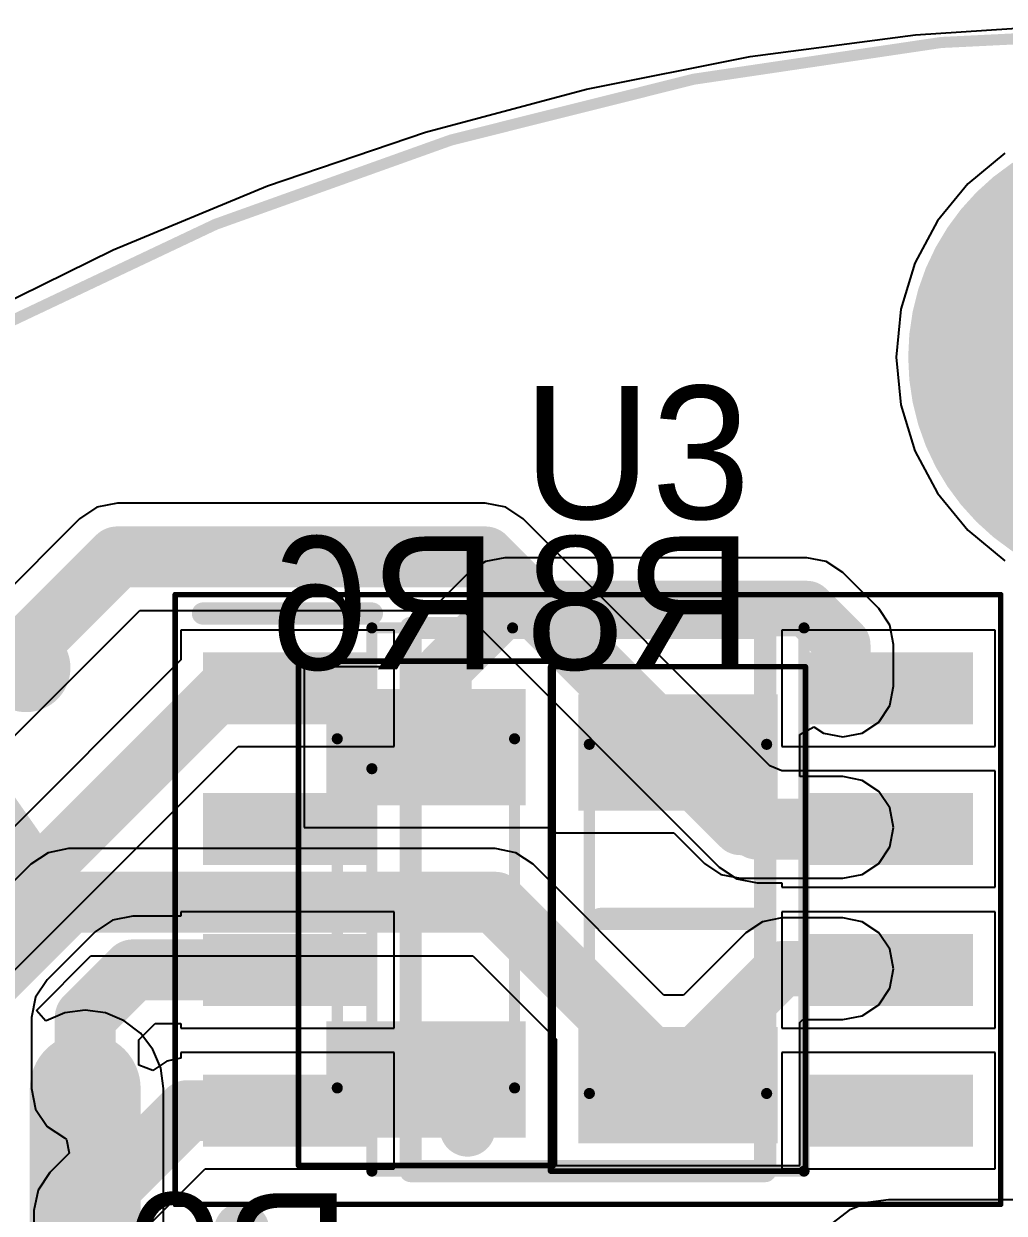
# Model space of a CAD drawing. Header units: millimetres. Extents: x 4.72 to 6.55, y 1.73 to 3.54.
# Drawn here: x 5.2242 to 5.5726, y 3.1209 to 3.5433 of the extents above; entities that cross this region are included whole.
import ezdxf

# ---------------------------------------------------------------- set-up
doc = ezdxf.new("R2010")
doc.units = ezdxf.units.MM
doc.header["$MEASUREMENT"] = 0
for name, color, linetype in [('BottomLayer', 5, 'Continuous'), ('BottomOverlay', 54, 'Continuous'), ('BottomPaste', 16, 'Continuous'), ('BottomSolder', 6, 'Continuous'), ('ConnectLayer', 7, 'Continuous'), ('Mechanical1', 6, 'Continuous'), ('Mechanical15', 56, 'Continuous'), ('Mechanical20', 56, 'Continuous'), ('Mechanical3', 76, 'Continuous'), ('MultiLayer', 9, 'Continuous'), ('PadHoleLayer', 156, 'Continuous'), ('TopLayer', 1, 'Continuous'), ('TopOverlay', 2, 'Continuous'), ('TopPaste', 8, 'Continuous'), ('TopSolder', 216, 'Continuous'), ('ViaHoleLayer', 16, 'Continuous')]:
    doc.layers.add(name, color=color, linetype=linetype)

# ---------------------------------------------------------------- blocks, each defined once
blk = doc.blocks.new('P___H______1_2_TH_P_____2_54___5')
at = {"layer": 'BottomLayer'}
for points, const_width in [([(-0.031, 0.02657, 1), (-0.02215, 0.02657, 1)], 0.00886), ([(0.02215, 0.02657, 1), (0.031, 0.02657, 1)], 0.00886), ([(0.08228, 0, 1), (0.11772, 0, 1)], 0.03543), ([(-0.031, -0.02657, 1), (-0.02215, -0.02657, 1)], 0.00886), ([(0.02215, -0.02657, 1), (0.031, -0.02657, 1)], 0.00886)]:
    blk.add_lwpolyline(points, format="xyb", close=True, dxfattribs=dict(at, const_width=const_width))
for points in [[(-0.02657, -0.03543), (0.02657, -0.03543), (-0.02657, 0.03543), (0.02657, 0.03543)], [(-0.03543, -0.02657), (0.03543, -0.02657), (-0.03543, 0.02657), (0.03543, 0.02657)]]:
    blk.add_solid(points, dxfattribs=at)
at = {"layer": 'BottomSolder'}
for points, const_width in [([(-0.031, 0.02657, 1), (-0.02215, 0.02657, 1)], 0.00886), ([(0.02215, 0.02657, 1), (0.031, 0.02657, 1)], 0.00886), ([(0.08228, 0, 1), (0.11772, 0, 1)], 0.03543), ([(-0.031, -0.02657, 1), (-0.02215, -0.02657, 1)], 0.00886), ([(0.02215, -0.02657, 1), (0.031, -0.02657, 1)], 0.00886)]:
    blk.add_lwpolyline(points, format="xyb", close=True, dxfattribs=dict(at, const_width=const_width))
for points in [[(-0.02657, -0.03543), (0.02657, -0.03543), (-0.02657, 0.03543), (0.02657, 0.03543)], [(-0.03543, -0.02657), (0.03543, -0.02657), (-0.03543, 0.02657), (0.03543, 0.02657)]]:
    blk.add_solid(points, dxfattribs=at)
at = {"layer": 'Mechanical3', "const_width": 0.01}
for points in [[(0.05, 0.05), (-0.05, 0.05)], [(-0.05, -0.05), (-0.05, 0.05)], [(0.15, 0.05), (-0.05, 0.05)], [(0.15, -0.05), (0.15, 0.05)], [(0.15, -0.05), (-0.05, -0.05)]]:
    blk.add_lwpolyline(points, dxfattribs=at)
at = {"layer": 'Mechanical3', "const_width": 0.005}
for points in [[(-0.0525, 0.05, 1), (-0.0475, 0.05, 1)], [(-0.0525, 0.05, 1), (-0.0475, 0.05, 1)], [(-0.0525, 0.05, 1), (-0.0475, 0.05, 1)], [(0.0475, 0.05, 1), (0.0525, 0.05, 1)], [(0.1475, 0.05, 1), (0.1525, 0.05, 1)], [(0.1475, 0.05, 1), (0.1525, 0.05, 1)], [(-0.0525, -0.05, 1), (-0.0475, -0.05, 1)], [(-0.0525, -0.05, 1), (-0.0475, -0.05, 1)], [(0.1475, -0.05, 1), (0.1525, -0.05, 1)], [(0.1475, -0.05, 1), (0.1525, -0.05, 1)]]:
    blk.add_lwpolyline(points, format="xyb", close=True, dxfattribs=at)
at = {"layer": 'MultiLayer'}
for points, const_width in [([(-0.031, 0.02657, 1), (-0.02215, 0.02657, 1)], 0.00886), ([(0.02215, 0.02657, 1), (0.031, 0.02657, 1)], 0.00886), ([(0.08228, 0, 1), (0.11772, 0, 1)], 0.03543), ([(-0.031, -0.02657, 1), (-0.02215, -0.02657, 1)], 0.00886), ([(0.02215, -0.02657, 1), (0.031, -0.02657, 1)], 0.00886)]:
    blk.add_lwpolyline(points, format="xyb", close=True, dxfattribs=dict(at, const_width=const_width))
for points in [[(-0.02657, -0.03543), (0.02657, -0.03543), (-0.02657, 0.03543), (0.02657, 0.03543)], [(-0.03543, -0.02657), (0.03543, -0.02657), (-0.03543, 0.02657), (0.03543, 0.02657)]]:
    blk.add_solid(points, dxfattribs=at)
at = {"layer": 'PadHoleLayer', "const_width": 0.01969}
for points in [[(-0.00984, 0, 1), (0.00984, 0, 1)], [(0.09016, 0, 1), (0.10984, 0, 1)]]:
    blk.add_lwpolyline(points, format="xyb", close=True, dxfattribs=at)
at = {"layer": 'TopLayer'}
for points, const_width in [([(-0.031, 0.02657, 1), (-0.02215, 0.02657, 1)], 0.00886), ([(0.02215, 0.02657, 1), (0.031, 0.02657, 1)], 0.00886), ([(0.08228, 0, 1), (0.11772, 0, 1)], 0.03543), ([(-0.031, -0.02657, 1), (-0.02215, -0.02657, 1)], 0.00886), ([(0.02215, -0.02657, 1), (0.031, -0.02657, 1)], 0.00886)]:
    blk.add_lwpolyline(points, format="xyb", close=True, dxfattribs=dict(at, const_width=const_width))
for points in [[(-0.02657, -0.03543), (0.02657, -0.03543), (-0.02657, 0.03543), (0.02657, 0.03543)], [(-0.03543, -0.02657), (0.03543, -0.02657), (-0.03543, 0.02657), (0.03543, 0.02657)]]:
    blk.add_solid(points, dxfattribs=at)
at = {"layer": 'TopOverlay', "const_width": 0.01}
for points in [[(0.05, 0.05), (-0.05, 0.05)], [(-0.05, -0.05), (-0.05, 0.05)], [(0.15, 0.05), (-0.05, 0.05)], [(0.15, -0.05), (0.15, 0.05)], [(0.15, -0.05), (-0.05, -0.05)]]:
    blk.add_lwpolyline(points, dxfattribs=at)
at = {"layer": 'TopOverlay'}
for points, const_width in [([(-0.0525, 0.05, 1), (-0.0475, 0.05, 1)], 0.005), ([(-0.0525, 0.05, 1), (-0.0475, 0.05, 1)], 0.005), ([(-0.0525, 0.05, 1), (-0.0475, 0.05, 1)], 0.005), ([(0.0475, 0.05, 1), (0.0525, 0.05, 1)], 0.005), ([(0.1475, 0.05, 1), (0.1525, 0.05, 1)], 0.005), ([(0.1475, 0.05, 1), (0.1525, 0.05, 1)], 0.005), ([(-0.07874, 0, 1), (-0.09055, 0, 1)], 0.01969), ([(-0.09547, 0, 1), (-0.08563, 0, 1)], 0.00984), ([(-0.08366, 0, 1), (-0.07382, 0, 1)], 0.00984), ([(-0.0525, -0.05, 1), (-0.0475, -0.05, 1)], 0.005), ([(-0.0525, -0.05, 1), (-0.0475, -0.05, 1)], 0.005), ([(0.1475, -0.05, 1), (0.1525, -0.05, 1)], 0.005), ([(0.1475, -0.05, 1), (0.1525, -0.05, 1)], 0.005)]:
    blk.add_lwpolyline(points, format="xyb", close=True, dxfattribs=dict(at, const_width=const_width))
at = {"layer": 'TopSolder'}
for points, const_width in [([(-0.031, 0.02657, 1), (-0.02215, 0.02657, 1)], 0.00886), ([(0.02215, 0.02657, 1), (0.031, 0.02657, 1)], 0.00886), ([(0.08228, 0, 1), (0.11772, 0, 1)], 0.03543), ([(-0.031, -0.02657, 1), (-0.02215, -0.02657, 1)], 0.00886), ([(0.02215, -0.02657, 1), (0.031, -0.02657, 1)], 0.00886)]:
    blk.add_lwpolyline(points, format="xyb", close=True, dxfattribs=dict(at, const_width=const_width))
for points in [[(-0.02657, -0.03543), (0.02657, -0.03543), (-0.02657, 0.03543), (0.02657, 0.03543)], [(-0.03543, -0.02657), (0.03543, -0.02657), (-0.03543, 0.02657), (0.03543, 0.02657)]]:
    blk.add_solid(points, dxfattribs=at)
blk = doc.blocks.new('SOIC127P600X175_8N_17')
at = {"layer": 'Mechanical15', "const_width": 0.00394}
for points in [[(-0.07677, 0.04646), (-0.02677, 0.09646)], [(-0.07677, -0.09646), (-0.07677, 0.09646)], [(-0.07677, 0.09646), (0.07677, 0.09646)], [(0.07677, -0.09646), (0.07677, 0.09646)], [(-0.07677, -0.09646), (0.07677, -0.09646)]]:
    blk.add_lwpolyline(points, dxfattribs=at)
at = {"layer": 'Mechanical15', "const_width": 0.00197}
for points in [[(-0.07776, 0.09646, 1), (-0.07579, 0.09646, 1)], [(-0.07776, 0.09646, 1), (-0.07579, 0.09646, 1)], [(-0.02776, 0.09646, 1), (-0.02579, 0.09646, 1)], [(0.07579, 0.09646, 1), (0.07776, 0.09646, 1)], [(0.07579, 0.09646, 1), (0.07776, 0.09646, 1)], [(-0.07776, 0.04646, 1), (-0.07579, 0.04646, 1)], [(-0.07776, -0.09646, 1), (-0.07579, -0.09646, 1)], [(-0.07776, -0.09646, 1), (-0.07579, -0.09646, 1)], [(0.07579, -0.09646, 1), (0.07776, -0.09646, 1)], [(0.07579, -0.09646, 1), (0.07776, -0.09646, 1)]]:
    blk.add_lwpolyline(points, format="xyb", close=True, dxfattribs=at)
at = {"layer": 'Mechanical20', "const_width": 0.00197}
for points in [[(-0.14665, -0.10827), (-0.14665, 0.10827)], [(-0.14665, 0.10827), (0.14665, 0.10827)], [(0.14665, -0.10827), (0.14665, 0.10827)], [(-0.14665, -0.10827), (0.14665, -0.10827)]]:
    blk.add_lwpolyline(points, dxfattribs=at)
at = {"layer": 'Mechanical20', "const_width": 0.000984}
for points in [[(-0.14715, 0.10827, 1), (-0.14616, 0.10827, 1)], [(-0.14715, 0.10827, 1), (-0.14616, 0.10827, 1)], [(0.14616, 0.10827, 1), (0.14715, 0.10827, 1)], [(0.14616, 0.10827, 1), (0.14715, 0.10827, 1)], [(-0.14715, -0.10827, 1), (-0.14616, -0.10827, 1)], [(-0.14715, -0.10827, 1), (-0.14616, -0.10827, 1)], [(0.14616, -0.10827, 1), (0.14715, -0.10827, 1)], [(0.14616, -0.10827, 1), (0.14715, -0.10827, 1)]]:
    blk.add_lwpolyline(points, format="xyb", close=True, dxfattribs=at)
at = {"layer": 'TopLayer'}
for points in [[(-0.13679, 0.0622), (-0.07675, 0.0622), (-0.13679, 0.0878), (-0.07675, 0.0878)], [(0.07675, 0.0622), (0.13679, 0.0622), (0.07675, 0.0878), (0.13679, 0.0878)], [(-0.13679, 0.0122), (-0.07675, 0.0122), (-0.13679, 0.0378), (-0.07675, 0.0378)], [(0.07675, 0.0122), (0.13679, 0.0122), (0.07675, 0.0378), (0.13679, 0.0378)], [(-0.13679, -0.0378), (-0.07675, -0.0378), (-0.13679, -0.0122), (-0.07675, -0.0122)], [(0.07675, -0.0378), (0.13679, -0.0378), (0.07675, -0.0122), (0.13679, -0.0122)], [(-0.13679, -0.0878), (-0.07675, -0.0878), (-0.13679, -0.0622), (-0.07675, -0.0622)], [(0.07675, -0.0878), (0.13679, -0.0878), (0.07675, -0.0622), (0.13679, -0.0622)]]:
    blk.add_solid(points, dxfattribs=at)
at = {"layer": 'TopOverlay', "const_width": 0.00787}
for points in [[(-0.13681, 0.10157), (-0.07677, 0.10157)], [(-0.06299, -0.09646), (-0.06299, 0.09646)], [(-0.06299, 0.09646), (0.06299, 0.09646)], [(0.06299, -0.09646), (0.06299, 0.09646)], [(-0.06299, -0.09646), (0.06299, -0.09646)]]:
    blk.add_lwpolyline(points, dxfattribs=at)
at = {"layer": 'TopOverlay', "const_width": 0.00394}
for points in [[(-0.13878, 0.10157, 1), (-0.13484, 0.10157, 1)], [(-0.07874, 0.10157, 1), (-0.0748, 0.10157, 1)], [(-0.06496, 0.09646, 1), (-0.06102, 0.09646, 1)], [(-0.06496, 0.09646, 1), (-0.06102, 0.09646, 1)], [(0.06102, 0.09646, 1), (0.06496, 0.09646, 1)], [(0.06102, 0.09646, 1), (0.06496, 0.09646, 1)], [(-0.06496, -0.09646, 1), (-0.06102, -0.09646, 1)], [(-0.06496, -0.09646, 1), (-0.06102, -0.09646, 1)], [(0.06102, -0.09646, 1), (0.06496, -0.09646, 1)], [(0.06102, -0.09646, 1), (0.06496, -0.09646, 1)]]:
    blk.add_lwpolyline(points, format="xyb", close=True, dxfattribs=at)
at = {"layer": 'TopPaste'}
for points in [[(-0.13679, 0.0622), (-0.07675, 0.0622), (-0.13679, 0.0878), (-0.07675, 0.0878)], [(0.07675, 0.0622), (0.13679, 0.0622), (0.07675, 0.0878), (0.13679, 0.0878)], [(-0.13679, 0.0122), (-0.07675, 0.0122), (-0.13679, 0.0378), (-0.07675, 0.0378)], [(0.07675, 0.0122), (0.13679, 0.0122), (0.07675, 0.0378), (0.13679, 0.0378)], [(-0.13679, -0.0378), (-0.07675, -0.0378), (-0.13679, -0.0122), (-0.07675, -0.0122)], [(0.07675, -0.0378), (0.13679, -0.0378), (0.07675, -0.0122), (0.13679, -0.0122)], [(-0.13679, -0.0878), (-0.07675, -0.0878), (-0.13679, -0.0622), (-0.07675, -0.0622)], [(0.07675, -0.0878), (0.13679, -0.0878), (0.07675, -0.0622), (0.13679, -0.0622)]]:
    blk.add_solid(points, dxfattribs=at)
at = {"layer": 'TopSolder'}
for points in [[(-0.13679, 0.0622), (-0.07675, 0.0622), (-0.13679, 0.0878), (-0.07675, 0.0878)], [(0.07675, 0.0622), (0.13679, 0.0622), (0.07675, 0.0878), (0.13679, 0.0878)], [(-0.13679, 0.0122), (-0.07675, 0.0122), (-0.13679, 0.0378), (-0.07675, 0.0378)], [(0.07675, 0.0122), (0.13679, 0.0122), (0.07675, 0.0378), (0.13679, 0.0378)], [(-0.13679, -0.0378), (-0.07675, -0.0378), (-0.13679, -0.0122), (-0.07675, -0.0122)], [(0.07675, -0.0378), (0.13679, -0.0378), (0.07675, -0.0122), (0.13679, -0.0122)], [(-0.13679, -0.0878), (-0.07675, -0.0878), (-0.13679, -0.0622), (-0.07675, -0.0622)], [(0.07675, -0.0878), (0.13679, -0.0878), (0.07675, -0.0622), (0.13679, -0.0622)]]:
    blk.add_solid(points, dxfattribs=at)
blk = doc.blocks.new('RESC3216X60N_B_24')
at = {"layer": 'BottomLayer'}
for points in [[(-0.07972, 0.03543), (-0.07972, -0.03543), (-0.03839, 0.03543), (-0.03839, -0.03543)], [(0.03839, 0.03543), (0.03839, -0.03543), (0.07972, 0.03543), (0.07972, -0.03543)]]:
    blk.add_solid(points, dxfattribs=at)
at = {"layer": 'BottomOverlay', "const_width": 0.00787}
blk.add_lwpolyline([(0, -0.02756), (0, 0.02756)], dxfattribs=at)
at = {"layer": 'BottomOverlay', "const_width": 0.00394}
for points in [[(-0.00197, 0.02756, 1), (0.00197, 0.02756, 1)], [(-0.00197, -0.02756, 1), (0.00197, -0.02756, 1)]]:
    blk.add_lwpolyline(points, format="xyb", close=True, dxfattribs=at)
at = {"layer": 'BottomPaste'}
for points in [[(-0.07972, 0.03543), (-0.07972, -0.03543), (-0.03839, 0.03543), (-0.03839, -0.03543)], [(0.03839, 0.03543), (0.03839, -0.03543), (0.07972, 0.03543), (0.07972, -0.03543)]]:
    blk.add_solid(points, dxfattribs=at)
at = {"layer": 'BottomSolder'}
for points in [[(-0.07972, 0.03543), (-0.07972, -0.03543), (-0.03839, 0.03543), (-0.03839, -0.03543)], [(0.03839, 0.03543), (0.03839, -0.03543), (0.07972, 0.03543), (0.07972, -0.03543)]]:
    blk.add_solid(points, dxfattribs=at)
at = {"layer": 'Mechanical15', "const_width": 0.00394}
for points in [[(0.06201, 0.0315), (-0.06201, 0.0315)], [(-0.06201, -0.0315), (-0.06201, 0.0315)], [(0.06201, -0.0315), (0.06201, 0.0315)], [(0.06201, -0.0315), (-0.06201, -0.0315)]]:
    blk.add_lwpolyline(points, dxfattribs=at)
at = {"layer": 'Mechanical15', "const_width": 0.00197}
for points in [[(-0.06299, 0.0315, 1), (-0.06102, 0.0315, 1)], [(-0.06299, 0.0315, 1), (-0.06102, 0.0315, 1)], [(0.06102, 0.0315, 1), (0.06299, 0.0315, 1)], [(0.06102, 0.0315, 1), (0.06299, 0.0315, 1)], [(-0.06299, -0.0315, 1), (-0.06102, -0.0315, 1)], [(-0.06299, -0.0315, 1), (-0.06102, -0.0315, 1)], [(0.06102, -0.0315, 1), (0.06299, -0.0315, 1)], [(0.06102, -0.0315, 1), (0.06299, -0.0315, 1)]]:
    blk.add_lwpolyline(points, format="xyb", close=True, dxfattribs=at)
at = {"layer": 'Mechanical20', "const_width": 0.00197}
for points in [[(0.08957, 0.04528), (-0.08957, 0.04528)], [(-0.08957, -0.04528), (-0.08957, 0.04528)], [(0.08957, -0.04528), (0.08957, 0.04528)], [(0.08957, -0.04528), (-0.08957, -0.04528)]]:
    blk.add_lwpolyline(points, dxfattribs=at)
at = {"layer": 'Mechanical20', "const_width": 0.000984}
for points in [[(-0.09006, 0.04528, 1), (-0.08907, 0.04528, 1)], [(-0.09006, 0.04528, 1), (-0.08907, 0.04528, 1)], [(0.08907, 0.04528, 1), (0.09006, 0.04528, 1)], [(0.08907, 0.04528, 1), (0.09006, 0.04528, 1)], [(-0.09006, -0.04528, 1), (-0.08907, -0.04528, 1)], [(-0.09006, -0.04528, 1), (-0.08907, -0.04528, 1)], [(0.08907, -0.04528, 1), (0.09006, -0.04528, 1)], [(0.08907, -0.04528, 1), (0.09006, -0.04528, 1)]]:
    blk.add_lwpolyline(points, format="xyb", close=True, dxfattribs=at)
blk = doc.blocks.new('RESC3216X60N_B_25')
at = {"layer": 'BottomLayer'}
for points in [[(-0.07972, 0.03543), (-0.07972, -0.03543), (-0.03839, 0.03543), (-0.03839, -0.03543)], [(0.03839, 0.03543), (0.03839, -0.03543), (0.07972, 0.03543), (0.07972, -0.03543)]]:
    blk.add_solid(points, dxfattribs=at)
at = {"layer": 'BottomOverlay', "const_width": 0.00787}
blk.add_lwpolyline([(0, 0.02756), (0, -0.02756)], dxfattribs=at)
at = {"layer": 'BottomOverlay', "const_width": 0.00394}
for points in [[(-0.00197, 0.02756, 1), (0.00197, 0.02756, 1)], [(-0.00197, -0.02756, 1), (0.00197, -0.02756, 1)]]:
    blk.add_lwpolyline(points, format="xyb", close=True, dxfattribs=at)
at = {"layer": 'BottomPaste'}
for points in [[(-0.07972, 0.03543), (-0.07972, -0.03543), (-0.03839, 0.03543), (-0.03839, -0.03543)], [(0.03839, 0.03543), (0.03839, -0.03543), (0.07972, 0.03543), (0.07972, -0.03543)]]:
    blk.add_solid(points, dxfattribs=at)
at = {"layer": 'BottomSolder'}
for points in [[(-0.07972, 0.03543), (-0.07972, -0.03543), (-0.03839, 0.03543), (-0.03839, -0.03543)], [(0.03839, 0.03543), (0.03839, -0.03543), (0.07972, 0.03543), (0.07972, -0.03543)]]:
    blk.add_solid(points, dxfattribs=at)
at = {"layer": 'Mechanical15', "const_width": 0.00394}
for points in [[(-0.06201, 0.0315), (0.06201, 0.0315)], [(-0.06201, 0.0315), (-0.06201, -0.0315)], [(0.06201, 0.0315), (0.06201, -0.0315)], [(-0.06201, -0.0315), (0.06201, -0.0315)]]:
    blk.add_lwpolyline(points, dxfattribs=at)
at = {"layer": 'Mechanical15', "const_width": 0.00197}
for points in [[(-0.06299, 0.0315, 1), (-0.06102, 0.0315, 1)], [(-0.06299, 0.0315, 1), (-0.06102, 0.0315, 1)], [(0.06102, 0.0315, 1), (0.06299, 0.0315, 1)], [(0.06102, 0.0315, 1), (0.06299, 0.0315, 1)], [(-0.06299, -0.0315, 1), (-0.06102, -0.0315, 1)], [(-0.06299, -0.0315, 1), (-0.06102, -0.0315, 1)], [(0.06102, -0.0315, 1), (0.06299, -0.0315, 1)], [(0.06102, -0.0315, 1), (0.06299, -0.0315, 1)]]:
    blk.add_lwpolyline(points, format="xyb", close=True, dxfattribs=at)
at = {"layer": 'Mechanical20', "const_width": 0.00197}
for points in [[(-0.08957, 0.04528), (0.08957, 0.04528)], [(-0.08957, 0.04528), (-0.08957, -0.04528)], [(0.08957, 0.04528), (0.08957, -0.04528)], [(-0.08957, -0.04528), (0.08957, -0.04528)]]:
    blk.add_lwpolyline(points, dxfattribs=at)
at = {"layer": 'Mechanical20', "const_width": 0.000984}
for points in [[(-0.09006, 0.04528, 1), (-0.08907, 0.04528, 1)], [(-0.09006, 0.04528, 1), (-0.08907, 0.04528, 1)], [(0.08907, 0.04528, 1), (0.09006, 0.04528, 1)], [(0.08907, 0.04528, 1), (0.09006, 0.04528, 1)], [(-0.09006, -0.04528, 1), (-0.08907, -0.04528, 1)], [(-0.09006, -0.04528, 1), (-0.08907, -0.04528, 1)], [(0.08907, -0.04528, 1), (0.09006, -0.04528, 1)], [(0.08907, -0.04528, 1), (0.09006, -0.04528, 1)]]:
    blk.add_lwpolyline(points, format="xyb", close=True, dxfattribs=at)

msp = doc.modelspace()

# ---------------------------------------------------------------- linework, layer by layer
at = {"layer": 'BottomLayer'}
for points, const_width in [([(5.58186, 3.42495, 1), (5.6606, 3.42495, 1)], 0.07874), ([(5.39025, 3.33563, 1), (5.40009, 3.33563, 1)], 0.00984), ([(5.39025, 3.33563, 1), (5.40009, 3.33563, 1)], 0.00984), ([(5.49753, 3.33563, 1), (5.50738, 3.33563, 1)], 0.00984), ([(5.49753, 3.33563, 1), (5.50738, 3.33563, 1)], 0.00984), ([(5.51033, 3.32283, 1), (5.52017, 3.32283, 1)], 0.00984), ([(5.51033, 3.32283, 1), (5.52017, 3.32283, 1)], 0.00984), ([(5.3686, 3.31398, 1), (5.37844, 3.31398, 1)], 0.00984), ([(5.3686, 3.31398, 1), (5.37844, 3.31398, 1)], 0.00984), ([(5.51033, 3.30807, 1), (5.52017, 3.30807, 1)], 0.00984), ([(5.51033, 3.30807, 1), (5.52017, 3.30807, 1)], 0.00984), ([(5.3686, 3.28051, 1), (5.37844, 3.28051, 1)], 0.00984), ([(5.45324, 3.27854, 1), (5.46308, 3.27854, 1)], 0.00984), ([(5.47391, 3.25787, 1), (5.48375, 3.25787, 1)], 0.00984), ([(5.47391, 3.25787, 1), (5.48375, 3.25787, 1)], 0.00984), ([(5.51033, 3.25787, 1), (5.52017, 3.25787, 1)], 0.00984), ([(5.51033, 3.25787, 1), (5.52017, 3.25787, 1)], 0.00984), ([(5.23477, 3.2313, 1), (5.24559, 3.2313, 1)], 0.01083), ([(5.23477, 3.2313, 1), (5.24559, 3.2313, 1)], 0.01083), ([(5.38632, 3.2313, 1), (5.39715, 3.2313, 1)], 0.01083), ([(5.38632, 3.2313, 1), (5.39715, 3.2313, 1)], 0.01083), ([(5.48867, 3.20768, 1), (5.49852, 3.20768, 1)], 0.00984), ([(5.48867, 3.20768, 1), (5.49852, 3.20768, 1)], 0.00984), ([(5.51033, 3.20768, 1), (5.52017, 3.20768, 1)], 0.00984), ([(5.51033, 3.20768, 1), (5.52017, 3.20768, 1)], 0.00984), ([(5.23622, 3.16515, 1), (5.25591, 3.16515, 1)], 0.01969), ([(5.45324, 3.17224, 1), (5.46308, 3.17224, 1)], 0.00984), ([(5.45128, 3.16634, 1), (5.46211, 3.16634, 1)], 0.01083), ([(5.24114, 3.16515, 1), (5.25098, 3.16515, 1)], 0.00984), ([(5.377, 3.1508, 1), (5.38684, 3.1508, 1)], 0.00984), ([(5.29677, 3.1148, 1), (5.30662, 3.1148, 1)], 0.00984)]:
    msp.add_lwpolyline(points, format="xyb", close=True, dxfattribs=dict(at, const_width=const_width))
for points, const_width in [([(5.37352, 3.31398), (5.39517, 3.33563)], 0.01969), ([(5.39517, 3.33563), (5.50245, 3.33563)], 0.01969), ([(5.50245, 3.33563), (5.51525, 3.32283)], 0.01969), ([(5.51525, 3.30807), (5.51525, 3.32283)], 0.01969), ([(5.37352, 3.28051), (5.37352, 3.31398)], 0.01969), ([(5.45816, 3.27854), (5.47883, 3.25787)], 0.01969), ([(5.47883, 3.25787), (5.51525, 3.25787)], 0.01969), ([(5.18998, 3.1811), (5.24018, 3.2313)], 0.02165), ([(5.24018, 3.2313), (5.39173, 3.2313)], 0.02165), ([(5.39173, 3.2313), (5.45669, 3.16634)], 0.02165), ([(5.45816, 3.17224), (5.4936, 3.20768)], 0.01969), ([(5.4936, 3.20768), (5.51525, 3.20768)], 0.01969), ([(5.24606, 3.10055), (5.24606, 3.16515)], 0.03937)]:
    msp.add_lwpolyline(points, dxfattribs=dict(at, const_width=const_width))
at = {"layer": 'BottomSolder', "const_width": 0.08274}
msp.add_lwpolyline([(5.57986, 3.42495, 1), (5.6626, 3.42495, 1)], format="xyb", close=True, dxfattribs=at)
at = {"layer": 'ConnectLayer'}
for p, q in [((5.54112, 3.53943), (5.60028, 3.54331)), ((5.54112, 3.53943), (5.60028, 3.54331)), ((5.48234, 3.53169), (5.54112, 3.53943)), ((5.48234, 3.53169), (5.54112, 3.53943)), ((5.42419, 3.52012), (5.48234, 3.53169)), ((5.42419, 3.52012), (5.48234, 3.53169)), ((5.36692, 3.50478), (5.42419, 3.52012)), ((5.36692, 3.50478), (5.42419, 3.52012)), ((5.31078, 3.48572), (5.36692, 3.50478)), ((5.31078, 3.48572), (5.36692, 3.50478)), ((5.57288, 3.49731), (5.55969, 3.48649)), ((5.57288, 3.49731), (5.55969, 3.48649)), ((5.25601, 3.46304), (5.31078, 3.48572)), ((5.25601, 3.46304), (5.31078, 3.48572)), ((5.55969, 3.48649), (5.54887, 3.4733)), ((5.55969, 3.48649), (5.54887, 3.4733)), ((5.54887, 3.4733), (5.54083, 3.45825)), ((5.54887, 3.4733), (5.54083, 3.45825)), ((5.20284, 3.43681), (5.25601, 3.46304)), ((5.20284, 3.43681), (5.25601, 3.46304)), ((5.54083, 3.45825), (5.53587, 3.44193)), ((5.54083, 3.45825), (5.53587, 3.44193)), ((5.53587, 3.44193), (5.5342, 3.42495)), ((5.53587, 3.44193), (5.5342, 3.42495)), ((5.5342, 3.42495), (5.53587, 3.40797)), ((5.5342, 3.42495), (5.53587, 3.40797)), ((5.53587, 3.40797), (5.54083, 3.39164)), ((5.53587, 3.40797), (5.54083, 3.39164)), ((5.54083, 3.39164), (5.54887, 3.37659)), ((5.54083, 3.39164), (5.54887, 3.37659)), ((5.54887, 3.37659), (5.55969, 3.36341)), ((5.54887, 3.37659), (5.55969, 3.36341)), ((5.25021, 3.37158), (5.24403, 3.36745)), ((5.25751, 3.37303), (5.25021, 3.37158)), ((5.25751, 3.37303), (5.25751, 3.37303)), ((5.38816, 3.37303), (5.25751, 3.37303)), ((5.39546, 3.37158), (5.38816, 3.37303)), ((5.40164, 3.36745), (5.39546, 3.37158)), ((5.24402, 3.36745), (5.1844, 3.30783)), ((5.24403, 3.36745), (5.24402, 3.36745)), ((5.48933, 3.27976), (5.40164, 3.36745)), ((5.55969, 3.36341), (5.57288, 3.35258)), ((5.55969, 3.36341), (5.57288, 3.35258)), ((5.38826, 3.35232), (5.3824, 3.3484)), ((5.39517, 3.35369), (5.38826, 3.35232)), ((5.50245, 3.35369), (5.39517, 3.35369)), ((5.50937, 3.35232), (5.50245, 3.35369)), ((5.51523, 3.3484), (5.50937, 3.35232)), ((5.3824, 3.3484), (5.36074, 3.32675)), ((5.52802, 3.33561), (5.51523, 3.3484)), ((5.20386, 3.27336), (5.26541, 3.3349)), ((5.26541, 3.3349), (5.38026, 3.3349)), ((5.38026, 3.3349), (5.47136, 3.2438)), ((5.53194, 3.32975), (5.52802, 3.33561)), ((5.53331, 3.32283), (5.53194, 3.32975)), ((5.35582, 3.32795), (5.28003, 3.32795)), ((5.28003, 3.32795), (5.28003, 3.31739)), ((5.35582, 3.28661), (5.35582, 3.32795)), ((5.36074, 3.32675), (5.35683, 3.32089)), ((5.56936, 3.32795), (5.49358, 3.32795)), ((5.49358, 3.32795), (5.49358, 3.28661)), ((5.56936, 3.28661), (5.56936, 3.32795)), ((5.35683, 3.32089), (5.35565, 3.31496)), ((5.53331, 3.30807), (5.53331, 3.32283)), ((5.28003, 3.31739), (5.2122, 3.24956)), ((5.35565, 3.31496), (5.32382, 3.31496)), ((5.32382, 3.31496), (5.32382, 3.25787)), ((5.53194, 3.30116), (5.53331, 3.30807)), ((5.52802, 3.2953), (5.53194, 3.30116)), ((5.52216, 3.29138), (5.52802, 3.2953)), ((5.5, 3.29094), (5.505, 3.29361)), ((5.5, 3.27594), (5.5, 3.29094)), ((5.505, 3.29361), (5.50834, 3.29138)), ((5.50834, 3.29138), (5.51525, 3.29001)), ((5.51525, 3.29001), (5.52216, 3.29138)), ((5.20314, 3.1894), (5.30035, 3.28661)), ((5.30035, 3.28661), (5.35582, 3.28661)), ((5.49358, 3.28661), (5.56936, 3.28661)), ((5.49358, 3.27795), (5.48933, 3.27976)), ((5.56936, 3.27795), (5.49358, 3.27795)), ((5.49358, 3.27795), (5.49358, 3.27795)), ((5.49358, 3.27795), (5.49358, 3.27795)), ((5.49358, 3.27795), (5.49358, 3.27795)), ((5.51525, 3.27594), (5.5, 3.27594)), ((5.52216, 3.27456), (5.51525, 3.27594)), ((5.52802, 3.27065), (5.52216, 3.27456)), ((5.56936, 3.23661), (5.56936, 3.27795)), ((5.53194, 3.26479), (5.52802, 3.27065)), ((5.53331, 3.25787), (5.53194, 3.26479)), ((5.32382, 3.25787), (5.41043, 3.25787)), ((5.41043, 3.25787), (5.41339, 3.25591)), ((5.53194, 3.25096), (5.53331, 3.25787)), ((5.41339, 3.25591), (5.41339, 3.25591)), ((5.41339, 3.25591), (5.45525, 3.25591)), ((5.45525, 3.25591), (5.46606, 3.2451)), ((5.23288, 3.24891), (5.2267, 3.24478)), ((5.24018, 3.25037), (5.23288, 3.24891)), ((5.39173, 3.25037), (5.24018, 3.25037)), ((5.39903, 3.24891), (5.39173, 3.25037)), ((5.40521, 3.24478), (5.39903, 3.24891)), ((5.52802, 3.2451), (5.53194, 3.25096)), ((5.2267, 3.24478), (5.18209, 3.20017)), ((5.45168, 3.19832), (5.40521, 3.24478)), ((5.46606, 3.2451), (5.47192, 3.24119)), ((5.52216, 3.24119), (5.52802, 3.2451)), ((5.47136, 3.2438), (5.47136, 3.2438)), ((5.47136, 3.2438), (5.47755, 3.23967)), ((5.47192, 3.24119), (5.47883, 3.23981)), ((5.51525, 3.23981), (5.52216, 3.24119)), ((5.47755, 3.23967), (5.48484, 3.23822)), ((5.47883, 3.23981), (5.51525, 3.23981)), ((5.48484, 3.23822), (5.49358, 3.23822)), ((5.49358, 3.23822), (5.49358, 3.23661)), ((5.49358, 3.23661), (5.56936, 3.23661)), ((5.35582, 3.22795), (5.28003, 3.22795)), ((5.28003, 3.22795), (5.28003, 3.22635)), ((5.35582, 3.18661), (5.35582, 3.22795)), ((5.56936, 3.22795), (5.49358, 3.22795)), ((5.49358, 3.22795), (5.49358, 3.18661)), ((5.56936, 3.18661), (5.56936, 3.22795)), ((5.25573, 3.2249), (5.24954, 3.22077)), ((5.26302, 3.22635), (5.25573, 3.2249)), ((5.28003, 3.22635), (5.26302, 3.22635)), ((5.48668, 3.22437), (5.48082, 3.22045)), ((5.4936, 3.22574), (5.48668, 3.22437)), ((5.51525, 3.22574), (5.4936, 3.22574)), ((5.52216, 3.22437), (5.51525, 3.22574)), ((5.52802, 3.22045), (5.52216, 3.22437)), ((5.24954, 3.22077), (5.23258, 3.2038)), ((5.24954, 3.22077), (5.24954, 3.22077)), ((5.48082, 3.22045), (5.45869, 3.19832)), ((5.53194, 3.21459), (5.52802, 3.22045)), ((5.22874, 3.1929), (5.24808, 3.21223)), ((5.24808, 3.21223), (5.38383, 3.21223)), ((5.38383, 3.21223), (5.41339, 3.18268)), ((5.53331, 3.20768), (5.53194, 3.21459)), ((5.53194, 3.20076), (5.53331, 3.20768)), ((5.23258, 3.2038), (5.22845, 3.19762)), ((5.45869, 3.19832), (5.45168, 3.19832)), ((5.52802, 3.1949), (5.53194, 3.20076)), ((5.22845, 3.19762), (5.227, 3.19032)), ((5.52216, 3.19099), (5.52802, 3.1949)), ((5.227, 3.19032), (5.227, 3.16515)), ((5.23205, 3.18913), (5.22874, 3.1929)), ((5.23887, 3.192), (5.23216, 3.18922)), ((5.24606, 3.19294), (5.23887, 3.192)), ((5.25326, 3.192), (5.24606, 3.19294)), ((5.25996, 3.18922), (5.25326, 3.192)), ((5.5, 3.18854), (5.50108, 3.18961)), ((5.50108, 3.18961), (5.51525, 3.18961)), ((5.51525, 3.18961), (5.52216, 3.19099)), ((5.23216, 3.18922), (5.23205, 3.18913)), ((5.26572, 3.1848), (5.25996, 3.18922)), ((5.26513, 3.18242), (5.27092, 3.18822)), ((5.27092, 3.18822), (5.28003, 3.18822)), ((5.28003, 3.18822), (5.28003, 3.18661)), ((5.28003, 3.18661), (5.35582, 3.18661)), ((5.49358, 3.18661), (5.56936, 3.18661)), ((5.5, 3.1378), (5.5, 3.18854)), ((5.26513, 3.1734), (5.26513, 3.18242)), ((5.27014, 3.17905), (5.26572, 3.1848)), ((5.41339, 3.18268), (5.41339, 3.1378)), ((5.27291, 3.17234), (5.27014, 3.17905)), ((5.35582, 3.17795), (5.28003, 3.17795)), ((5.28003, 3.17795), (5.28003, 3.17588)), ((5.35582, 3.13661), (5.35582, 3.17795)), ((5.56936, 3.17795), (5.49358, 3.17795)), ((5.49358, 3.17795), (5.49358, 3.13661)), ((5.56936, 3.13661), (5.56936, 3.17795)), ((5.27013, 3.17157), (5.26513, 3.1734)), ((5.27511, 3.1749), (5.27013, 3.17157)), ((5.28003, 3.17588), (5.27511, 3.1749)), ((5.27386, 3.16515), (5.27291, 3.17234)), ((5.227, 3.16515), (5.22845, 3.15785)), ((5.27386, 3.11207), (5.27386, 3.16515)), ((5.22845, 3.15785), (5.23258, 3.15166)), ((5.23258, 3.15166), (5.23868, 3.14759)), ((5.23868, 3.14759), (5.23944, 3.14707)), ((5.23944, 3.14707), (5.24033, 3.14217)), ((5.24033, 3.14217), (5.23344, 3.13528)), ((5.23344, 3.13528), (5.22931, 3.12909)), ((5.26599, 3.1139), (5.28871, 3.13661)), ((5.28871, 3.13661), (5.35582, 3.13661)), ((5.41339, 3.1378), (5.5, 3.1378)), ((5.49358, 3.13661), (5.56936, 3.13661)), ((5.22931, 3.12909), (5.22785, 3.1218)), ((5.51757, 3.12193), (5.51181, 3.11751)), ((5.52428, 3.1247), (5.51757, 3.12193)), ((5.53147, 3.12565), (5.52428, 3.1247)), ((5.65248, 3.12565), (5.53147, 3.12565)), ((5.22785, 3.1218), (5.22785, 3.09605))]:
    msp.add_line(p, q, dxfattribs=at)
at = {"layer": 'Mechanical1', "const_width": 0.00394}
msp.add_lwpolyline([(6.54443, 2.63551, 1), (4.73341, 2.63551, 1)], format="xyb", close=True, dxfattribs=at)
at = {"layer": 'MultiLayer'}
for points, const_width in [([(5.58186, 3.42495, 1), (5.6606, 3.42495, 1)], 0.07874), ([(5.51033, 3.30807, 1), (5.52017, 3.30807, 1)], 0.00984), ([(5.51033, 3.25787, 1), (5.52017, 3.25787, 1)], 0.00984), ([(5.51033, 3.20768, 1), (5.52017, 3.20768, 1)], 0.00984), ([(5.24114, 3.16515, 1), (5.25098, 3.16515, 1)], 0.00984), ([(5.377, 3.1508, 1), (5.38684, 3.1508, 1)], 0.00984), ([(5.29677, 3.1148, 1), (5.30662, 3.1148, 1)], 0.00984)]:
    msp.add_lwpolyline(points, format="xyb", close=True, dxfattribs=dict(at, const_width=const_width))
at = {"layer": 'TopLayer'}
for points, const_width in [([(5.58186, 3.42495, 1), (5.6606, 3.42495, 1)], 0.07874), ([(5.25209, 3.35396, 1), (5.26292, 3.35396, 1)], 0.01083), ([(5.25209, 3.35396, 1), (5.26292, 3.35396, 1)], 0.01083), ([(5.38275, 3.35396, 1), (5.39358, 3.35396, 1)], 0.01083), ([(5.38275, 3.35396, 1), (5.39358, 3.35396, 1)], 0.01083), ([(5.29055, 3.30728, 1), (5.30039, 3.30728, 1)], 0.00984), ([(5.29055, 3.30728, 1), (5.30039, 3.30728, 1)], 0.00984), ([(5.30954, 3.30728, 1), (5.31938, 3.30728, 1)], 0.00984), ([(5.51033, 3.30807, 1), (5.52017, 3.30807, 1)], 0.00984), ([(5.47943, 3.25728, 1), (5.49026, 3.25728, 1)], 0.01083), ([(5.47943, 3.25728, 1), (5.49026, 3.25728, 1)], 0.01083), ([(5.51033, 3.25787, 1), (5.52017, 3.25787, 1)], 0.00984), ([(5.52606, 3.25728, 1), (5.53688, 3.25728, 1)], 0.01083), ([(5.25761, 3.20728, 1), (5.26844, 3.20728, 1)], 0.01083), ([(5.25761, 3.20728, 1), (5.26844, 3.20728, 1)], 0.01083), ([(5.31251, 3.20728, 1), (5.32334, 3.20728, 1)], 0.01083), ([(5.51033, 3.20768, 1), (5.52017, 3.20768, 1)], 0.00984), ([(5.24065, 3.19032, 1), (5.25148, 3.19032, 1)], 0.01083), ([(5.24065, 3.19032, 1), (5.25148, 3.19032, 1)], 0.01083), ([(5.24065, 3.16515, 1), (5.25148, 3.16515, 1)], 0.01083), ([(5.24114, 3.16515, 1), (5.25098, 3.16515, 1)], 0.00984), ([(5.277, 3.15728, 1), (5.28782, 3.15728, 1)], 0.01083), ([(5.277, 3.15728, 1), (5.28782, 3.15728, 1)], 0.01083), ([(5.31251, 3.15728, 1), (5.32334, 3.15728, 1)], 0.01083), ([(5.377, 3.1508, 1), (5.38684, 3.1508, 1)], 0.00984), ([(5.24151, 3.1218, 1), (5.25233, 3.1218, 1)], 0.01083), ([(5.24151, 3.1218, 1), (5.25233, 3.1218, 1)], 0.01083), ([(5.29677, 3.1148, 1), (5.30662, 3.1148, 1)], 0.00984)]:
    msp.add_lwpolyline(points, format="xyb", close=True, dxfattribs=dict(at, const_width=const_width))
for points, const_width in [([(5.16956, 3.26602), (5.25751, 3.35396)], 0.02165), ([(5.25751, 3.35396), (5.38816, 3.35396)], 0.02165), ([(5.38816, 3.35396), (5.48484, 3.25728)], 0.02165), ([(5.18508, 3.19689), (5.29547, 3.30728)], 0.01969), ([(5.29547, 3.30728), (5.31446, 3.30728)], 0.01969), ([(5.48484, 3.25728), (5.53147, 3.25728)], 0.02165), ([(5.24606, 3.19032), (5.26302, 3.20728)], 0.02165), ([(5.26302, 3.20728), (5.31793, 3.20728)], 0.02165), ([(5.24606, 3.16515), (5.24606, 3.19032)], 0.02165), ([(5.24692, 3.1218), (5.28241, 3.15728)], 0.02165), ([(5.28241, 3.15728), (5.31793, 3.15728)], 0.02165), ([(5.24692, 3.08816), (5.24692, 3.1218)], 0.02165)]:
    msp.add_lwpolyline(points, dxfattribs=dict(at, const_width=const_width))
at = {"layer": 'TopSolder', "const_width": 0.08274}
msp.add_lwpolyline([(5.57986, 3.42495, 1), (5.6626, 3.42495, 1)], format="xyb", close=True, dxfattribs=at)
at = {"layer": 'ViaHoleLayer'}
for points, const_width in [([(5.58186, 3.42495, 1), (5.6606, 3.42495, 1)], 0.07874), ([(5.5123, 3.30807, 1), (5.5182, 3.30807, 1)], 0.00591), ([(5.5123, 3.25787, 1), (5.5182, 3.25787, 1)], 0.00591), ([(5.5123, 3.20768, 1), (5.5182, 3.20768, 1)], 0.00591), ([(5.24311, 3.16515, 1), (5.24902, 3.16515, 1)], 0.00591), ([(5.37897, 3.1508, 1), (5.38487, 3.1508, 1)], 0.00591)]:
    msp.add_lwpolyline(points, format="xyb", close=True, dxfattribs=dict(at, const_width=const_width))

# ---------------------------------------------------------------- block references
for name, p, rotation in [('P___H______1_2_TH_P_____2_54___5', (5.15573, 3.26602), 215), ('SOIC127P600X175_8N_17', (5.4247, 3.23228), 360), ('RESC3216X60N_B_25', (5.36713, 3.22736), 90), ('RESC3216X60N_B_24', (5.45669, 3.22539), 270)]:
    msp.add_blockref(name, p, dxfattribs=dict(rotation=rotation))

# ---------------------------------------------------------------- texts
at = {"layer": 'BottomOverlay', "text_generation_flag": 2}
for s, p in [('R6', (5.39272, 3.31398)), ('R8', (5.48327, 3.31398)), ('R9', (5.34055, 3.08071))]:
    msp.add_text(s, height=0.047244, dxfattribs=at).set_placement(p)
at = {"layer": 'TopOverlay'}
msp.add_text('U3', height=0.047244, dxfattribs=at).set_placement((5.40164, 3.36745))

doc.saveas('drawing.dxf')
